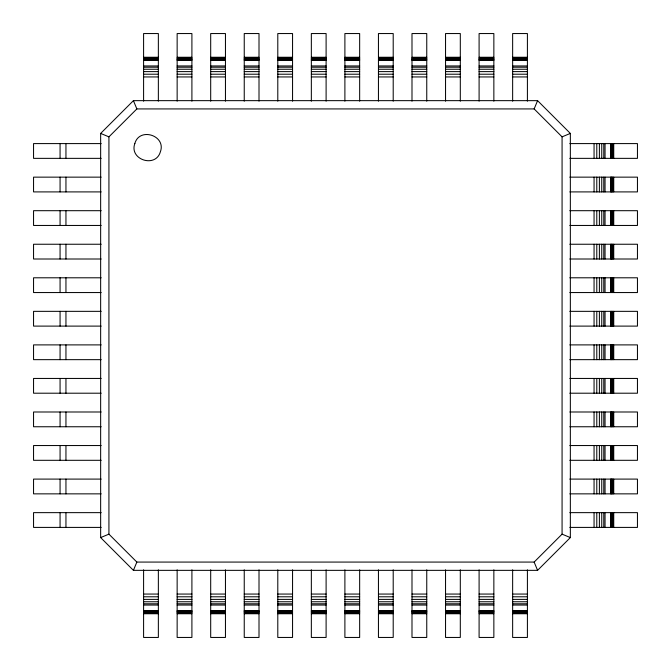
<?xml version="1.0" encoding="UTF-8"?>
<svg xmlns="http://www.w3.org/2000/svg" width="671" height="671" viewBox="0 0 671 671"><rect width="100%" height="100%" fill="white"/><g stroke="black" fill="none" stroke-linecap="round" stroke-linejoin="round"><path stroke-width="1.01" d="M133.42 570.35L537.58 570.35L570.35 537.58L570.35 133.42L537.58 100.65L133.42 100.65L100.65 133.42L100.65 537.58L133.42 570.35L136.85 562.072L534.15 562.072L562.072 534.15L562.072 136.85L534.15 108.928L136.85 108.928L108.928 136.85L108.928 534.15L136.85 562.072M534.15 108.928L537.58 100.65M562.072 136.85L570.35 133.42M100.65 537.58L108.928 534.15M143.594 57.261L158.356 57.261M177.144 57.261L191.906 57.261M210.694 57.261L225.456 57.261M244.244 57.261L259.006 57.261M277.794 57.261L292.556 57.261M311.344 57.261L326.106 57.261M344.894 57.261L359.656 57.261M378.444 57.261L393.206 57.261M411.994 57.261L426.756 57.261M445.544 57.261L460.306 57.261M479.094 57.261L493.856 57.261M512.644 57.261L527.406 57.261M143.594 58.234L158.356 58.234M177.144 58.234L191.906 58.234M210.694 58.234L225.456 58.234M244.244 58.234L259.006 58.234M277.794 58.234L292.556 58.234M311.344 58.234L326.106 58.234M344.894 58.234L359.656 58.234M378.444 58.234L393.206 58.234M411.994 58.234L426.756 58.234M445.544 58.234L460.306 58.234M479.094 58.234L493.856 58.234M512.644 58.234L527.406 58.234M143.594 59.157L158.356 59.157M177.144 59.157L191.906 59.157M210.694 59.157L225.456 59.157M244.244 59.157L259.006 59.157M277.794 59.157L292.556 59.157M311.344 59.157L326.106 59.157M344.894 59.157L359.656 59.157M378.444 59.157L393.206 59.157M411.994 59.157L426.756 59.157M445.544 59.157L460.306 59.157M479.094 59.157L493.856 59.157M512.644 59.157L527.406 59.157M143.594 59.979L158.356 59.979M177.144 59.979L191.906 59.979M210.694 59.979L225.456 59.979M244.244 59.979L259.006 59.979M277.794 59.979L292.556 59.979M311.344 59.979L326.106 59.979M344.894 59.979L359.656 59.979M378.444 59.979L393.206 59.979M411.994 59.979L426.756 59.979M445.544 59.979L460.306 59.979M479.094 59.979L493.856 59.979M512.644 59.979L527.406 59.979M143.594 60.071L158.356 60.071M177.144 60.071L191.906 60.071M210.694 60.071L225.456 60.071M244.244 60.071L259.006 60.071M277.794 60.071L292.556 60.071M311.344 60.071L326.106 60.071M344.894 60.071L359.656 60.071M378.444 60.071L393.206 60.071M411.994 60.071L426.756 60.071M445.544 60.071L460.306 60.071M479.094 60.071L493.856 60.071M512.644 60.071L527.406 60.071M143.594 65.951L158.356 65.951M177.144 65.951L191.906 65.951M210.694 65.951L225.456 65.951M244.244 65.951L259.006 65.951M277.794 65.951L292.556 65.951M311.344 65.951L326.106 65.951M344.894 65.951L359.656 65.951M378.444 65.951L393.206 65.951M411.994 65.951L426.756 65.951M445.544 65.951L460.306 65.951M479.094 65.951L493.856 65.951M512.644 65.951L527.406 65.951M143.594 67.209L158.356 67.209M177.144 67.209L191.906 67.209M210.694 67.209L225.456 67.209M244.244 67.209L259.006 67.209M277.794 67.209L292.556 67.209M311.344 67.209L326.106 67.209M344.894 67.209L359.656 67.209M378.444 67.209L393.206 67.209M411.994 67.209L426.756 67.209M445.544 67.209L460.306 67.209M479.094 67.209L493.856 67.209M512.644 67.209L527.406 67.209M143.594 69.247L158.356 69.247M177.144 69.247L191.906 69.247M210.694 69.247L225.456 69.247M244.244 69.247L259.006 69.247M277.794 69.247L292.556 69.247M311.344 69.247L326.106 69.247M344.894 69.247L359.656 69.247M378.444 69.247L393.206 69.247M411.994 69.247L426.756 69.247M445.544 69.247L460.306 69.247M479.094 69.247L493.856 69.247M512.644 69.247L527.406 69.247M143.594 71.612L158.356 71.612M177.144 71.612L191.906 71.612M210.694 71.612L225.456 71.612M244.244 71.612L259.006 71.612M277.794 71.612L292.556 71.612M311.344 71.612L326.106 71.612M344.894 71.612L359.656 71.612M378.444 71.612L393.206 71.612M411.994 71.612L426.756 71.612M445.544 71.612L460.306 71.612M479.094 71.612L493.856 71.612M512.644 71.612L527.406 71.612M143.594 74.213L158.356 74.213M177.144 74.213L191.906 74.213M210.694 74.213L225.456 74.213M244.244 74.213L259.006 74.213M277.794 74.213L292.556 74.213M311.344 74.213L326.106 74.213M344.894 74.213L359.656 74.213M378.444 74.213L393.206 74.213M411.994 74.213L426.756 74.213M445.544 74.213L460.306 74.213M479.094 74.213L493.856 74.213M512.644 74.213L527.406 74.213M143.594 76.939L158.356 76.939M177.144 76.939L191.906 76.939M210.694 76.939L225.456 76.939M244.244 76.939L259.006 76.939M277.794 76.939L292.556 76.939M311.344 76.939L326.106 76.939M344.894 76.939L359.656 76.939M378.444 76.939L393.206 76.939M411.994 76.939L426.756 76.939M445.544 76.939L460.306 76.939M479.094 76.939L493.856 76.939M512.644 76.939L527.406 76.939M101.178 143.594L33.55 143.594L33.55 158.356L101.178 158.356M569.822 143.594L637.45 143.594L637.45 158.356L569.822 158.356M101.178 177.144L33.55 177.144L33.55 191.906L101.178 191.906M569.822 177.144L637.45 177.144L637.45 191.906L569.822 191.906M101.178 210.694L33.55 210.694L33.55 225.456L101.178 225.456M569.822 210.694L637.45 210.694L637.45 225.456L569.822 225.456M101.178 244.244L33.55 244.244L33.55 259.006L101.178 259.006M569.822 244.244L637.45 244.244L637.45 259.006L569.822 259.006M101.178 277.794L33.55 277.794L33.55 292.556L101.178 292.556M569.822 277.794L637.45 277.794L637.45 292.556L569.822 292.556M101.178 311.344L33.55 311.344L33.55 326.106L101.178 326.106M569.822 311.344L637.45 311.344L637.45 326.106L569.822 326.106M101.178 344.894L33.55 344.894L33.55 359.656L101.178 359.656M569.822 344.894L637.45 344.894L637.45 359.656L569.822 359.656M101.178 378.444L33.55 378.444L33.55 393.206L101.178 393.206M569.822 378.444L637.45 378.444L637.45 393.206L569.822 393.206M101.178 411.994L33.55 411.994L33.55 426.756L101.178 426.756M569.822 411.994L637.45 411.994L637.45 426.756L569.822 426.756M101.178 445.544L33.55 445.544L33.55 460.306L101.178 460.306M569.822 445.544L637.45 445.544L637.45 460.306L569.822 460.306M101.178 479.094L33.55 479.094L33.55 493.856L101.178 493.856M569.822 479.094L637.45 479.094L637.45 493.856L569.822 493.856M101.178 512.644L33.55 512.644L33.55 527.406L101.178 527.406M569.822 512.644L637.45 512.644L637.45 527.406L569.822 527.406M143.594 594.061L158.356 594.061M177.144 594.061L191.906 594.061M210.694 594.061L225.456 594.061M244.244 594.061L259.006 594.061M277.794 594.061L292.556 594.061M311.344 594.061L326.106 594.061M344.894 594.061L359.656 594.061M378.444 594.061L393.206 594.061M411.994 594.061L426.756 594.061M445.544 594.061L460.306 594.061M479.094 594.061L493.856 594.061M512.644 594.061L527.406 594.061M143.594 596.787L158.356 596.787M177.144 596.787L191.906 596.787M210.694 596.787L225.456 596.787M244.244 596.787L259.006 596.787M277.794 596.787L292.556 596.787M311.344 596.787L326.106 596.787M344.894 596.787L359.656 596.787M378.444 596.787L393.206 596.787M411.994 596.787L426.756 596.787M445.544 596.787L460.306 596.787M479.094 596.787L493.856 596.787M512.644 596.787L527.406 596.787M143.594 599.388L158.356 599.388M177.144 599.388L191.906 599.388M210.694 599.388L225.456 599.388M244.244 599.388L259.006 599.388M277.794 599.388L292.556 599.388M311.344 599.388L326.106 599.388M344.894 599.388L359.656 599.388M378.444 599.388L393.206 599.388M411.994 599.388L426.756 599.388M445.544 599.388L460.306 599.388M479.094 599.388L493.856 599.388M512.644 599.388L527.406 599.388M143.594 601.753L158.356 601.753M177.144 601.753L191.906 601.753M210.694 601.753L225.456 601.753M244.244 601.753L259.006 601.753M277.794 601.753L292.556 601.753M311.344 601.753L326.106 601.753M344.894 601.753L359.656 601.753M378.444 601.753L393.206 601.753M411.994 601.753L426.756 601.753M445.544 601.753L460.306 601.753M479.094 601.753L493.856 601.753M512.644 601.753L527.406 601.753M143.594 603.791L158.356 603.791M177.144 603.791L191.906 603.791M210.694 603.791L225.456 603.791M244.244 603.791L259.006 603.791M277.794 603.791L292.556 603.791M311.344 603.791L326.106 603.791M344.894 603.791L359.656 603.791M378.444 603.791L393.206 603.791M411.994 603.791L426.756 603.791M445.544 603.791L460.306 603.791M479.094 603.791L493.856 603.791M512.644 603.791L527.406 603.791M143.594 605.049L158.356 605.049M177.144 605.049L191.906 605.049M210.694 605.049L225.456 605.049M244.244 605.049L259.006 605.049M277.794 605.049L292.556 605.049M311.344 605.049L326.106 605.049M344.894 605.049L359.656 605.049M378.444 605.049L393.206 605.049M411.994 605.049L426.756 605.049M445.544 605.049L460.306 605.049M479.094 605.049L493.856 605.049M512.644 605.049L527.406 605.049M143.594 610.929L158.356 610.929M177.144 610.929L191.906 610.929M210.694 610.929L225.456 610.929M244.244 610.929L259.006 610.929M277.794 610.929L292.556 610.929M311.344 610.929L326.106 610.929M344.894 610.929L359.656 610.929M378.444 610.929L393.206 610.929M411.994 610.929L426.756 610.929M445.544 610.929L460.306 610.929M479.094 610.929L493.856 610.929M512.644 610.929L527.406 610.929M143.594 611.021L158.356 611.021M177.144 611.021L191.906 611.021M210.694 611.021L225.456 611.021M244.244 611.021L259.006 611.021M277.794 611.021L292.556 611.021M311.344 611.021L326.106 611.021M344.894 611.021L359.656 611.021M378.444 611.021L393.206 611.021M411.994 611.021L426.756 611.021M445.544 611.021L460.306 611.021M479.094 611.021L493.856 611.021M512.644 611.021L527.406 611.021M143.594 611.843L158.356 611.843M177.144 611.843L191.906 611.843M210.694 611.843L225.456 611.843M244.244 611.843L259.006 611.843M277.794 611.843L292.556 611.843M311.344 611.843L326.106 611.843M344.894 611.843L359.656 611.843M378.444 611.843L393.206 611.843M411.994 611.843L426.756 611.843M445.544 611.843L460.306 611.843M479.094 611.843L493.856 611.843M512.644 611.843L527.406 611.843M143.594 612.766L158.356 612.766M177.144 612.766L191.906 612.766M210.694 612.766L225.456 612.766M244.244 612.766L259.006 612.766M277.794 612.766L292.556 612.766M311.344 612.766L326.106 612.766M344.894 612.766L359.656 612.766M378.444 612.766L393.206 612.766M411.994 612.766L426.756 612.766M445.544 612.766L460.306 612.766M479.094 612.766L493.856 612.766M512.644 612.766L527.406 612.766M143.594 613.739L158.356 613.739M177.144 613.739L191.906 613.739M210.694 613.739L225.456 613.739M244.244 613.739L259.006 613.739M277.794 613.739L292.556 613.739M311.344 613.739L326.106 613.739M344.894 613.739L359.656 613.739M378.444 613.739L393.206 613.739M411.994 613.739L426.756 613.739M445.544 613.739L460.306 613.739M479.094 613.739L493.856 613.739M512.644 613.739L527.406 613.739M100.65 133.42L108.928 136.85M562.072 534.15L570.35 537.58M534.15 562.072L537.58 570.35M133.42 100.65L136.85 108.928M613.739 143.594L613.739 158.356M613.739 177.144L613.739 191.906M613.739 210.694L613.739 225.456M613.739 244.244L613.739 259.006M613.739 277.794L613.739 292.556M613.739 311.344L613.739 326.106M613.739 344.894L613.739 359.656M613.739 378.444L613.739 393.206M613.739 411.994L613.739 426.756M613.739 445.544L613.739 460.306M613.739 479.094L613.739 493.856M613.739 512.644L613.739 527.406M612.766 143.594L612.766 158.356M612.766 177.144L612.766 191.906M612.766 210.694L612.766 225.456M612.766 244.244L612.766 259.006M612.766 277.794L612.766 292.556M612.766 311.344L612.766 326.106M612.766 344.894L612.766 359.656M612.766 378.444L612.766 393.206M612.766 411.994L612.766 426.756M612.766 445.544L612.766 460.306M612.766 479.094L612.766 493.856M612.766 512.644L612.766 527.406M611.843 143.594L611.843 158.356M611.843 177.144L611.843 191.906M611.843 210.694L611.843 225.456M611.843 244.244L611.843 259.006M611.843 277.794L611.843 292.556M611.843 311.344L611.843 326.106M611.843 344.894L611.843 359.656M611.843 378.444L611.843 393.206M611.843 411.994L611.843 426.756M611.843 445.544L611.843 460.306M611.843 479.094L611.843 493.856M611.843 512.644L611.843 527.406M611.021 143.594L611.021 158.356M611.021 177.144L611.021 191.906M611.021 210.694L611.021 225.456M611.021 244.244L611.021 259.006M611.021 277.794L611.021 292.556M611.021 311.344L611.021 326.106M611.021 344.894L611.021 359.656M611.021 378.444L611.021 393.206M611.021 411.994L611.021 426.756M611.021 445.544L611.021 460.306M611.021 479.094L611.021 493.856M611.021 512.644L611.021 527.406M610.929 143.594L610.929 158.356M610.929 177.144L610.929 191.906M610.929 210.694L610.929 225.456M610.929 244.244L610.929 259.006M610.929 277.794L610.929 292.556M610.929 311.344L610.929 326.106M610.929 344.894L610.929 359.656M610.929 378.444L610.929 393.206M610.929 411.994L610.929 426.756M610.929 445.544L610.929 460.306M610.929 479.094L610.929 493.856M610.929 512.644L610.929 527.406M605.049 143.594L605.049 158.356M605.049 177.144L605.049 191.906M605.049 210.694L605.049 225.456M605.049 244.244L605.049 259.006M605.049 277.794L605.049 292.556M605.049 311.344L605.049 326.106M605.049 344.894L605.049 359.656M605.049 378.444L605.049 393.206M605.049 411.994L605.049 426.756M605.049 445.544L605.049 460.306M605.049 479.094L605.049 493.856M605.049 512.644L605.049 527.406M603.791 143.594L603.791 158.356M603.791 177.144L603.791 191.906M603.791 210.694L603.791 225.456M603.791 244.244L603.791 259.006M603.791 277.794L603.791 292.556M603.791 311.344L603.791 326.106M603.791 344.894L603.791 359.656M603.791 378.444L603.791 393.206M603.791 411.994L603.791 426.756M603.791 445.544L603.791 460.306M603.791 479.094L603.791 493.856M603.791 512.644L603.791 527.406M601.753 143.594L601.753 158.356M601.753 177.144L601.753 191.906M601.753 210.694L601.753 225.456M601.753 244.244L601.753 259.006M601.753 277.794L601.753 292.556M601.753 311.344L601.753 326.106M601.753 344.894L601.753 359.656M601.753 378.444L601.753 393.206M601.753 411.994L601.753 426.756M601.753 445.544L601.753 460.306M601.753 479.094L601.753 493.856M601.753 512.644L601.753 527.406M599.388 143.594L599.388 158.356M599.388 177.144L599.388 191.906M599.388 210.694L599.388 225.456M599.388 244.244L599.388 259.006M599.388 277.794L599.388 292.556M599.388 311.344L599.388 326.106M599.388 344.894L599.388 359.656M599.388 378.444L599.388 393.206M599.388 411.994L599.388 426.756M599.388 445.544L599.388 460.306M599.388 479.094L599.388 493.856M599.388 512.644L599.388 527.406M596.787 143.594L596.787 158.356M596.787 177.144L596.787 191.906M596.787 210.694L596.787 225.456M596.787 244.244L596.787 259.006M596.787 277.794L596.787 292.556M596.787 311.344L596.787 326.106M596.787 344.894L596.787 359.656M596.787 378.444L596.787 393.206M596.787 411.994L596.787 426.756M596.787 445.544L596.787 460.306M596.787 479.094L596.787 493.856M596.787 512.644L596.787 527.406M594.061 143.594L594.061 158.356M594.061 177.144L594.061 191.906M594.061 210.694L594.061 225.456M594.061 244.244L594.061 259.006M594.061 277.794L594.061 292.556M594.061 311.344L594.061 326.106M594.061 344.894L594.061 359.656M594.061 378.444L594.061 393.206M594.061 411.994L594.061 426.756M594.061 445.544L594.061 460.306M594.061 479.094L594.061 493.856M594.061 512.644L594.061 527.406M527.406 101.178L527.406 33.55L512.644 33.55L512.644 101.178M527.406 569.822L527.406 637.45L512.644 637.45L512.644 569.822M493.856 101.178L493.856 33.55L479.094 33.55L479.094 101.178M493.856 569.822L493.856 637.45L479.094 637.45L479.094 569.822M460.306 101.178L460.306 33.55L445.544 33.55L445.544 101.178M460.306 569.822L460.306 637.45L445.544 637.45L445.544 569.822M426.756 101.178L426.756 33.55L411.994 33.55L411.994 101.178M426.756 569.822L426.756 637.45L411.994 637.45L411.994 569.822M393.206 101.178L393.206 33.55L378.444 33.55L378.444 101.178M393.206 569.822L393.206 637.45L378.444 637.45L378.444 569.822M359.656 101.178L359.656 33.55L344.894 33.55L344.894 101.178M359.656 569.822L359.656 637.45L344.894 637.45L344.894 569.822M326.106 101.178L326.106 33.55L311.344 33.55L311.344 101.178M326.106 569.822L326.106 637.45L311.344 637.45L311.344 569.822M292.556 101.178L292.556 33.55L277.794 33.55L277.794 101.178M292.556 569.822L292.556 637.45L277.794 637.45L277.794 569.822M259.006 101.178L259.006 33.55L244.244 33.55L244.244 101.178M259.006 569.822L259.006 637.45L244.244 637.45L244.244 569.822M225.456 101.178L225.456 33.55L210.694 33.55L210.694 101.178M225.456 569.822L225.456 637.45L210.694 637.45L210.694 569.822M191.906 101.178L191.906 33.55L177.144 33.55L177.144 101.178M191.906 569.822L191.906 637.45L177.144 637.45L177.144 569.822M158.356 101.178L158.356 33.55L143.594 33.55L143.594 101.178M158.356 569.822L158.356 637.45L143.594 637.45L143.594 569.822M65.951 143.594L65.951 158.356M65.951 177.144L65.951 191.906M65.951 210.694L65.951 225.456M65.951 244.244L65.951 259.006M65.951 277.794L65.951 292.556M65.951 311.344L65.951 326.106M65.951 344.894L65.951 359.656M65.951 378.444L65.951 393.206M65.951 411.994L65.951 426.756M65.951 445.544L65.951 460.306M65.951 479.094L65.951 493.856M65.951 512.644L65.951 527.406M60.071 143.594L60.071 158.356M60.071 177.144L60.071 191.906M60.071 210.694L60.071 225.456M60.071 244.244L60.071 259.006M60.071 277.794L60.071 292.556M60.071 311.344L60.071 326.106M60.071 344.894L60.071 359.656M60.071 378.444L60.071 393.206M60.071 411.994L60.071 426.756M60.071 445.544L60.071 460.306M60.071 479.094L60.071 493.856M60.071 512.644L60.071 527.406M134.854 143.477C128.84 159.673 155.731 168.413 160.386 151.763C166.4 135.567 139.509 126.827 134.854 143.477"/></g></svg>
